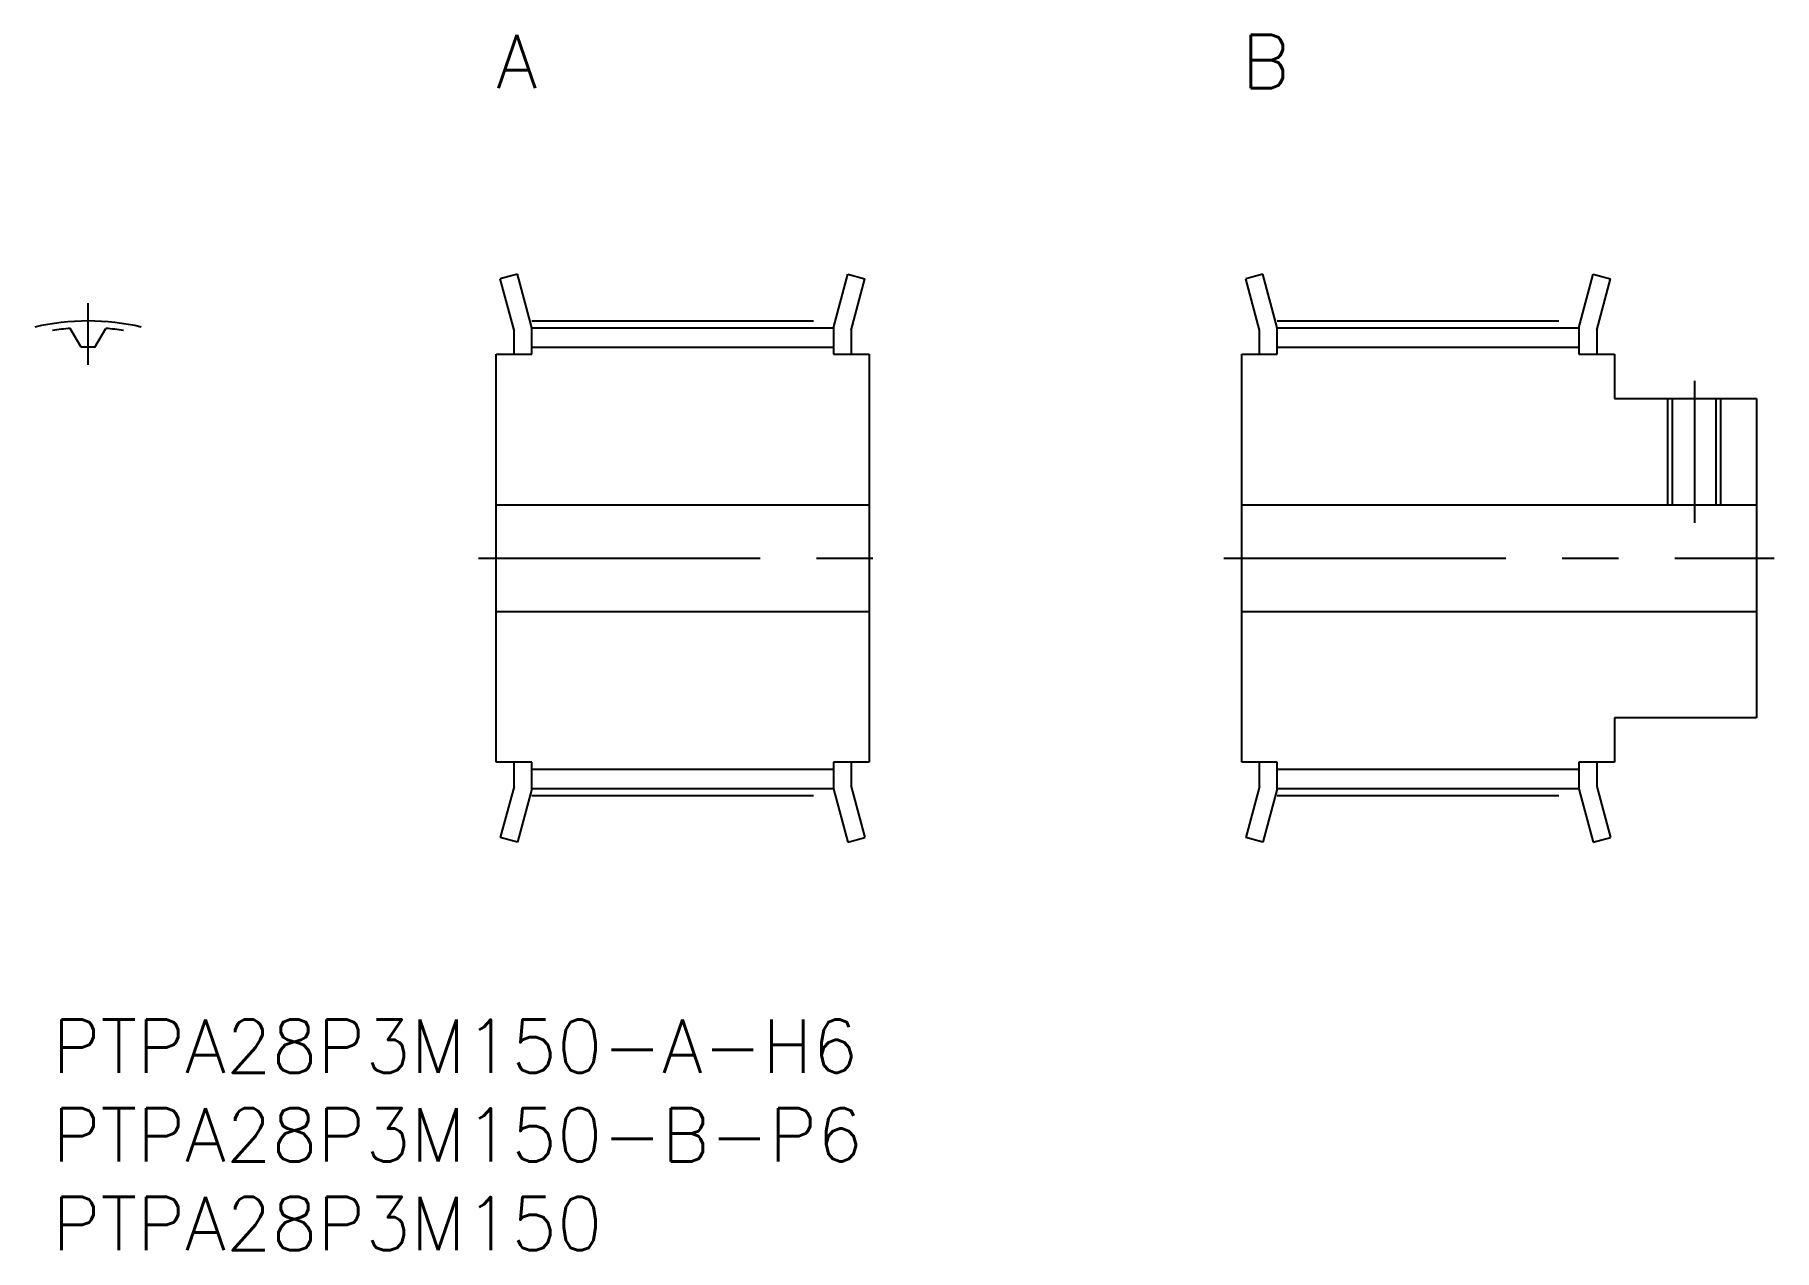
# Model space of a CAD drawing. Extents: x -1 to 97, y -13 to 55.5.
import ezdxf

# ---------------------------------------------------------------- set-up
doc = ezdxf.new("R2010")
doc.units = 0
doc.header["$LTSCALE"] = 0.5
doc.linetypes.add('CENTER', pattern=[50.8, 31.75, -6.35, 6.35, -6.35])
for name, color, linetype in [('MSM_CENTER', 1, 'CENTER'), ('MSM_CONTINUOUS', 7, 'CONTINUOUS'), ('MSM_NARROW', 5, 'CONTINUOUS'), ('MSM_PART_NUMBER', 7, 'CONTINUOUS')]:
    doc.layers.add(name, color=color, linetype=linetype)
doc.styles.get("Standard").update_dxf_attribs({"font": 'txt.shx', "height": 3, "bigfont": 'bigfont.shx'})

# ---------------------------------------------------------------- blocks, each defined once
blk = doc.blocks.new('*U99')
at = {"layer": 'MSM_PART_NUMBER'}
blk.add_text('PTPA28P3M150-B-P6', height=3, dxfattribs=at).set_placement((0, -8))
blk = doc.blocks.new('*U100')
at = {"layer": 'MSM_PART_NUMBER'}
blk.add_text('PTPA28P3M150', height=3, dxfattribs=at).set_placement((0, -13))
blk = doc.blocks.new('*U101')
at = {"layer": 'MSM_PART_NUMBER'}
blk.add_text('PTPA28P3M150-A-H6', height=3, dxfattribs=at).set_placement((0, -3))
blk = doc.blocks.new('*U102')
at = {"layer": 'MSM_PART_NUMBER'}
blk.add_text('A', height=3, dxfattribs=at).set_placement((25, 52.5))
blk = doc.blocks.new('*U103')
at = {"layer": 'MSM_PART_NUMBER'}
blk.add_text('B', height=3, dxfattribs=at).set_placement((67, 52.5))

msp = doc.modelspace()

# ---------------------------------------------------------------- linework, layer by layer
at = {"layer": 'MSM_CENTER'}
for p, q in [((2, 36.9), (2, 40.37)), ((26.998, 39.37), (44.002, 39.37)), ((68.998, 39.37), (86.002, 39.37)), ((92.5, 36), (92.5, 28)), ((24, 26), (47, 26)), ((66, 26), (97, 26)), ((26.998, 12.63), (44.002, 12.63)), ((68.998, 12.63), (86.002, 12.63))]:
    msp.add_line(p, q, dxfattribs=at)
msp.add_arc((2, 26), 13.37, 77.0334, 102.9666, dxfattribs=at)
at = {"layer": 'MSM_CONTINUOUS'}
for p, q in [((26.193, 42), (25.228, 41.741)), ((26, 38.858), (25.228, 41.741)), ((27, 38.99), (26.193, 42)), ((44, 38.99), (44.807, 42)), ((44.807, 42), (45.772, 41.741)), ((45, 38.858), (45.772, 41.741)), ((68.193, 42), (67.228, 41.741)), ((68, 38.858), (67.228, 41.741)), ((69, 38.99), (68.193, 42)), ((86, 38.99), (86.807, 42)), ((86.807, 42), (87.772, 41.741)), ((87, 38.858), (87.772, 41.741)), ((1.611, 37.894), (1, 38.951)), ((2.389, 37.894), (3, 38.951)), ((26, 37.5), (26, 38.858)), ((27, 37.5), (27, 38.99)), ((27, 38.99), (44, 38.99)), ((44, 38.99), (44, 37.5)), ((45, 38.858), (45, 37.5)), ((68, 37.5), (68, 38.858)), ((69, 37.5), (69, 38.99)), ((69, 38.99), (86, 38.99)), ((86, 38.99), (86, 37.5)), ((87, 38.858), (87, 37.5)), ((25, 14.5), (25, 37.5)), ((25, 37.5), (27, 37.5)), ((27, 37.9), (44, 37.9)), ((44, 37.5), (46, 37.5)), ((46, 37.5), (46, 14.5)), ((67, 14.5), (67, 37.5)), ((67, 37.5), (69, 37.5)), ((69, 37.9), (86, 37.9)), ((86, 37.5), (88, 37.5)), ((88, 37.5), (88, 35)), ((88, 35), (96, 35)), ((91.27, 29), (91.27, 35)), ((93.729, 29), (93.729, 35)), ((96, 35), (96, 17)), ((25, 29), (46, 29)), ((67, 29), (96, 29)), ((25, 23), (46, 23)), ((67, 23), (96, 23)), ((88, 17), (88, 14.5)), ((96, 17), (88, 17)), ((27, 14.5), (25, 14.5)), ((26, 13.142), (26, 14.5)), ((27, 13.01), (27, 14.5)), ((44, 14.1), (27, 14.1)), ((44, 14.5), (44, 13.01)), ((46, 14.5), (44, 14.5)), ((45, 14.5), (45, 13.142)), ((69, 14.5), (67, 14.5)), ((68, 13.142), (68, 14.5)), ((69, 13.01), (69, 14.5)), ((86, 14.1), (69, 14.1)), ((86, 14.5), (86, 13.01)), ((88, 14.5), (86, 14.5)), ((87, 14.5), (87, 13.142)), ((26, 13.142), (25.228, 10.259)), ((27, 13.01), (26.193, 10)), ((44, 13.01), (27, 13.01)), ((44, 13.01), (44.807, 10)), ((45, 13.142), (45.772, 10.259)), ((68, 13.142), (67.228, 10.259)), ((69, 13.01), (68.193, 10)), ((86, 13.01), (69, 13.01)), ((86, 13.01), (86.807, 10)), ((87, 13.142), (87.772, 10.259)), ((26.193, 10), (25.228, 10.259)), ((44.807, 10), (45.772, 10.259)), ((68.193, 10), (67.228, 10.259)), ((86.807, 10), (87.772, 10.259))]:
    msp.add_line(p, q, dxfattribs=at)
for radius, start, end in [(12.99, 94.41513, 98.85675), (12.99, 81.14325, 85.58487), (11.9, 88.12635, 91.87365)]:
    msp.add_arc((2, 26), radius, start, end, dxfattribs=at)
at = {"layer": 'MSM_NARROW'}
for p, q in [((91, 29), (91, 35)), ((94, 29), (94, 35))]:
    msp.add_line(p, q, dxfattribs=at)

# ---------------------------------------------------------------- block references
at = {"layer": 'MSM_CONTINUOUS'}
for name in ['*U102', '*U103', '*U101', '*U99', '*U100']:
    msp.add_blockref(name, (0, 0), dxfattribs=at)

doc.saveas('drawing.dxf')
